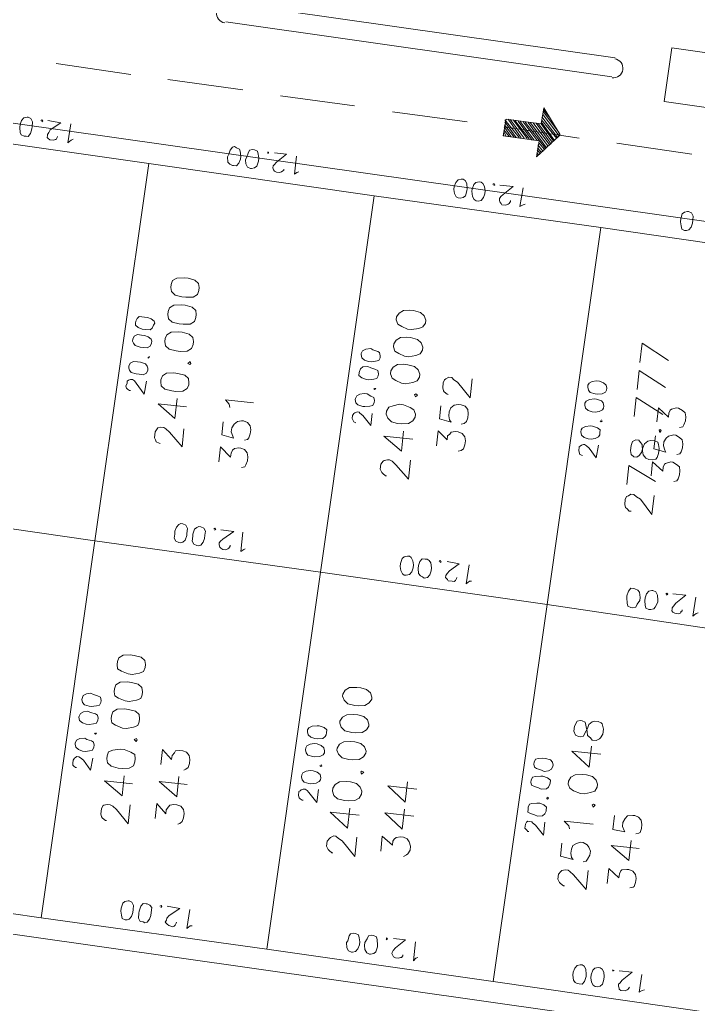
# Model space of a CAD drawing. Header units: metres. Extents: x -977055 to 805873, y -1033982 to 242021.
# Drawn here: x 2740.8 to 2776.6, y 879.1 to 931.1 of the extents above; entities that cross this region are included whole.
import ezdxf

# ---------------------------------------------------------------- set-up
doc = ezdxf.new("R2010")
doc.units = ezdxf.units.M
for name, color, linetype in [('PDF_acera', 7, 'Continuous'), ('PDF_areas por lote', 7, 'Continuous'), ('PDF_COTAS', 7, 'Continuous'), ('PDF_Garita', 7, 'Continuous'), ('PDF_linea de centro', 7, 'Continuous'), ('PDF_LOTES', 7, 'Continuous'), ('PDF_No. lotes', 7, 'Continuous'), ('PDF_VIAS', 7, 'Continuous')]:
    doc.layers.add(name, color=color, linetype=linetype)

# ---------------------------------------------------------------- blocks, each defined once
blk = doc.blocks.new('CALLE')
at = {"layer": 'PDF_acera', "lineweight": 9}
for points in [[(-111.724704, -292.584096), (-109.184544, -217.903392), (-107.787456, -216.633312), (-76.755168, -217.691712), (-75.442752, -219.046464), (-77.89824, -291.102336), (-78.787296, -291.06)], [(-71.632512, -267.648192), (-72.18288, -284.032224)], [(-70.828128, -267.648192), (-71.378496, -284.07456)]]:
    blk.add_lwpolyline(points, dxfattribs=at)
for centre, start, end in [((-71.272656, -267.627024), 358.0499567, 178.0499213), ((-71.823024, -284.053392), 178.0499567, 358.0499213)]:
    blk.add_arc(centre, 0.402192, start, end, dxfattribs=at)
at = {"layer": 'PDF_areas por lote', "lineweight": 9}
for points in [[(-105.543648, -266.251104), (-105.543648, -266.208768), (-105.458976, -266.08176), (-105.41664, -266.039424), (-105.289632, -265.997088), (-105.077952, -265.997088), (-104.950944, -266.039424), (-104.908608, -266.08176), (-104.866272, -266.208768), (-104.866272, -266.335776), (-104.908608, -266.462784), (-105.035616, -266.632128), (-105.585984, -267.182496), (-104.7816, -267.182496)], [(-103.892544, -267.182496), (-103.892544, -265.997088), (-104.442912, -266.801472), (-103.596192, -266.801472)], [(-89.54064, -266.801472), (-89.54064, -266.759136), (-89.498304, -266.632128), (-89.413632, -266.589792), (-89.32896, -266.547456), (-89.074944, -266.547456), (-88.990272, -266.589792), (-88.9056, -266.632128), (-88.863264, -266.759136), (-88.863264, -266.886144), (-88.9056, -266.970816), (-89.032608, -267.14016), (-89.582976, -267.732864), (-88.820928, -267.732864)], [(-87.889536, -267.732864), (-87.889536, -266.547456), (-88.439904, -267.309504), (-87.593184, -267.309504)], [(-105.882336, -275.861376), (-105.882336, -275.81904), (-105.797664, -275.692032), (-105.755328, -275.649696), (-105.62832, -275.565024), (-105.41664, -275.565024), (-105.289632, -275.649696), (-105.247296, -275.692032), (-105.162624, -275.81904), (-105.162624, -275.903712), (-105.247296, -276.03072), (-105.331968, -276.200064), (-105.924672, -276.792768), (-105.120288, -276.792768)], [(-104.188896, -276.792768), (-104.188896, -275.565024), (-104.7816, -276.369408), (-103.93488, -276.369408)], [(-89.879328, -276.411744), (-89.879328, -276.369408), (-89.794656, -276.2424), (-89.75232, -276.200064), (-89.625312, -276.115392), (-89.413632, -276.115392), (-89.286624, -276.200064), (-89.244288, -276.2424), (-89.201952, -276.369408), (-89.201952, -276.45408), (-89.244288, -276.581088), (-89.371296, -276.750432), (-89.921664, -277.343136), (-89.11728, -277.343136)], [(-88.228224, -277.343136), (-88.228224, -276.115392), (-88.778592, -276.919776), (-87.931872, -276.919776)], [(-106.221024, -285.683328), (-106.221024, -285.640992), (-106.136352, -285.513984), (-106.094016, -285.471648), (-105.967008, -285.386976), (-105.755328, -285.386976), (-105.62832, -285.471648), (-105.585984, -285.513984), (-105.543648, -285.640992), (-105.543648, -285.768), (-105.585984, -285.852672), (-105.712992, -286.022016), (-106.26336, -286.61472), (-105.458976, -286.61472)], [(-104.442912, -285.386976), (-104.99328, -285.386976), (-105.077952, -285.937344), (-104.99328, -285.852672), (-104.823936, -285.810336), (-104.654592, -285.810336), (-104.485248, -285.852672), (-104.400576, -285.97968), (-104.315904, -286.149024), (-104.315904, -286.276032), (-104.400576, -286.445376), (-104.485248, -286.530048), (-104.654592, -286.61472), (-104.823936, -286.61472), (-104.99328, -286.530048), (-105.077952, -286.487712), (-105.120288, -286.360704)], [(-103.807872, -285.640992), (-103.680864, -285.598656), (-103.51152, -285.386976), (-103.51152, -286.61472)], [(-100.548, -286.61472), (-100.548, -285.386976), (-101.140704, -286.19136), (-100.251648, -286.19136)], [(-90.260352, -286.784064), (-90.260352, -286.699392), (-90.17568, -286.61472), (-90.133344, -286.530048), (-90.006336, -286.487712), (-89.794656, -286.487712), (-89.667648, -286.530048), (-89.625312, -286.61472), (-89.54064, -286.699392), (-89.54064, -286.8264), (-89.625312, -286.953408), (-89.709984, -287.122752), (-90.302688, -287.67312), (-89.498304, -287.67312)], [(-88.9056, -287.67312), (-88.355232, -286.487712), (-89.159616, -286.487712)], [(-86.069088, -287.67312), (-85.476384, -286.487712), (-86.280768, -286.487712)], [(-84.926016, -287.67312), (-84.333312, -286.487712), (-85.137696, -286.487712)], [(-83.782944, -287.67312), (-83.19024, -286.487712), (-83.994624, -286.487712)]]:
    blk.add_lwpolyline(points, dxfattribs=at)
for points in [[(-102.961152, -265.997088), (-103.130496, -266.039424), (-103.257504, -266.208768), (-103.29984, -266.50512), (-103.29984, -266.674464), (-103.257504, -266.970816), (-103.130496, -267.14016), (-102.961152, -267.182496), (-102.834144, -267.182496), (-102.6648, -267.14016), (-102.580128, -266.970816), (-102.495456, -266.674464), (-102.495456, -266.50512), (-102.580128, -266.208768), (-102.6648, -266.039424), (-102.834144, -265.997088)], [(-101.267712, -265.997088), (-101.437056, -266.039424), (-101.521728, -266.208768), (-101.6064, -266.50512), (-101.6064, -266.674464), (-101.521728, -266.970816), (-101.437056, -267.14016), (-101.267712, -267.182496), (-101.140704, -267.182496), (-100.97136, -267.14016), (-100.844352, -266.970816), (-100.802016, -266.674464), (-100.802016, -266.50512), (-100.844352, -266.208768), (-100.97136, -266.039424), (-101.140704, -265.997088)], [(-100.12464, -265.997088), (-100.293984, -266.039424), (-100.378656, -266.208768), (-100.463328, -266.50512), (-100.463328, -266.674464), (-100.378656, -266.970816), (-100.293984, -267.14016), (-100.12464, -267.182496), (-99.997632, -267.182496), (-99.828288, -267.14016), (-99.70128, -266.970816), (-99.658944, -266.674464), (-99.658944, -266.50512), (-99.70128, -266.208768), (-99.828288, -266.039424), (-99.997632, -265.997088)], [(-98.981568, -265.997088), (-99.150912, -266.039424), (-99.235584, -266.208768), (-99.320256, -266.50512), (-99.320256, -266.674464), (-99.235584, -266.970816), (-99.150912, -267.14016), (-98.981568, -267.182496), (-98.85456, -267.182496), (-98.685216, -267.14016), (-98.558208, -266.970816), (-98.515872, -266.674464), (-98.515872, -266.50512), (-98.558208, -266.208768), (-98.685216, -266.039424), (-98.85456, -265.997088)], [(-86.958144, -266.547456), (-87.127488, -266.589792), (-87.254496, -266.759136), (-87.296832, -267.055488), (-87.296832, -267.224832), (-87.254496, -267.521184), (-87.127488, -267.690528), (-86.958144, -267.732864), (-86.873472, -267.732864), (-86.704128, -267.690528), (-86.57712, -267.521184), (-86.534784, -267.224832), (-86.534784, -267.055488), (-86.57712, -266.759136), (-86.704128, -266.589792), (-86.873472, -266.547456)], [(-85.264704, -266.547456), (-85.434048, -266.589792), (-85.561056, -266.759136), (-85.603392, -267.055488), (-85.603392, -267.224832), (-85.561056, -267.521184), (-85.434048, -267.690528), (-85.264704, -267.732864), (-85.137696, -267.732864), (-84.968352, -267.690528), (-84.841344, -267.521184), (-84.799008, -267.224832), (-84.799008, -267.055488), (-84.841344, -266.759136), (-84.968352, -266.589792), (-85.137696, -266.547456)], [(-84.121632, -266.547456), (-84.290976, -266.589792), (-84.417984, -266.759136), (-84.46032, -267.055488), (-84.46032, -267.224832), (-84.417984, -267.521184), (-84.290976, -267.690528), (-84.121632, -267.732864), (-83.994624, -267.732864), (-83.82528, -267.690528), (-83.698272, -267.521184), (-83.655936, -267.224832), (-83.655936, -267.055488), (-83.698272, -266.759136), (-83.82528, -266.589792), (-83.994624, -266.547456)], [(-82.97856, -266.547456), (-83.147904, -266.589792), (-83.274912, -266.759136), (-83.317248, -267.055488), (-83.317248, -267.224832), (-83.274912, -267.521184), (-83.147904, -267.690528), (-82.97856, -267.732864), (-82.851552, -267.732864), (-82.682208, -267.690528), (-82.5552, -267.521184), (-82.512864, -267.224832), (-82.512864, -267.055488), (-82.5552, -266.759136), (-82.682208, -266.589792), (-82.851552, -266.547456)], [(-102.02976, -267.055488), (-102.114432, -267.14016), (-102.02976, -267.182496), (-101.987424, -267.14016)], [(-86.069088, -267.605856), (-86.111424, -267.690528), (-86.069088, -267.732864), (-85.984416, -267.690528)], [(-103.29984, -275.565024), (-103.469184, -275.649696), (-103.596192, -275.81904), (-103.638528, -276.115392), (-103.638528, -276.284736), (-103.596192, -276.538752), (-103.469184, -276.708096), (-103.29984, -276.792768), (-103.172832, -276.792768), (-103.003488, -276.708096), (-102.87648, -276.538752), (-102.834144, -276.284736), (-102.834144, -276.115392), (-102.87648, -275.81904), (-103.003488, -275.649696), (-103.172832, -275.565024)], [(-101.564064, -275.565024), (-101.733408, -275.649696), (-101.860416, -275.81904), (-101.902752, -276.115392), (-101.902752, -276.284736), (-101.860416, -276.538752), (-101.733408, -276.708096), (-101.564064, -276.792768), (-101.479392, -276.792768), (-101.310048, -276.708096), (-101.18304, -276.538752), (-101.140704, -276.284736), (-101.140704, -276.115392), (-101.18304, -275.81904), (-101.310048, -275.649696), (-101.479392, -275.565024)], [(-100.420992, -275.565024), (-100.590336, -275.649696), (-100.717344, -275.81904), (-100.75968, -276.115392), (-100.75968, -276.284736), (-100.717344, -276.538752), (-100.590336, -276.708096), (-100.420992, -276.792768), (-100.33632, -276.792768), (-100.166976, -276.708096), (-100.039968, -276.538752), (-99.997632, -276.284736), (-99.997632, -276.115392), (-100.039968, -275.81904), (-100.166976, -275.649696), (-100.33632, -275.565024)], [(-99.27792, -275.565024), (-99.447264, -275.649696), (-99.574272, -275.81904), (-99.616608, -276.115392), (-99.616608, -276.284736), (-99.574272, -276.538752), (-99.447264, -276.708096), (-99.27792, -276.792768), (-99.193248, -276.792768), (-99.023904, -276.708096), (-98.896896, -276.538752), (-98.85456, -276.284736), (-98.85456, -276.115392), (-98.896896, -275.81904), (-99.023904, -275.649696), (-99.193248, -275.565024)], [(-87.296832, -276.115392), (-87.466176, -276.200064), (-87.593184, -276.369408), (-87.63552, -276.623424), (-87.63552, -276.792768), (-87.593184, -277.08912), (-87.466176, -277.258464), (-87.296832, -277.343136), (-87.169824, -277.343136), (-87.00048, -277.258464), (-86.915808, -277.08912), (-86.831136, -276.792768), (-86.831136, -276.623424), (-86.915808, -276.369408), (-87.00048, -276.200064), (-87.169824, -276.115392)], [(-85.603392, -276.115392), (-85.772736, -276.200064), (-85.857408, -276.369408), (-85.94208, -276.623424), (-85.94208, -276.792768), (-85.857408, -277.08912), (-85.772736, -277.258464), (-85.603392, -277.343136), (-85.476384, -277.343136), (-85.30704, -277.258464), (-85.180032, -277.08912), (-85.137696, -276.792768), (-85.137696, -276.623424), (-85.180032, -276.369408), (-85.30704, -276.200064), (-85.476384, -276.115392)], [(-84.46032, -276.115392), (-84.629664, -276.200064), (-84.714336, -276.369408), (-84.799008, -276.623424), (-84.799008, -276.792768), (-84.714336, -277.08912), (-84.629664, -277.258464), (-84.46032, -277.343136), (-84.333312, -277.343136), (-84.163968, -277.258464), (-84.03696, -277.08912), (-83.994624, -276.792768), (-83.994624, -276.623424), (-84.03696, -276.369408), (-84.163968, -276.200064), (-84.333312, -276.115392)], [(-83.317248, -276.115392), (-83.486592, -276.200064), (-83.571264, -276.369408), (-83.655936, -276.623424), (-83.655936, -276.792768), (-83.571264, -277.08912), (-83.486592, -277.258464), (-83.317248, -277.343136), (-83.19024, -277.343136), (-83.020896, -277.258464), (-82.893888, -277.08912), (-82.851552, -276.792768), (-82.851552, -276.623424), (-82.893888, -276.369408), (-83.020896, -276.200064), (-83.19024, -276.115392)], [(-102.368448, -276.66576), (-102.45312, -276.708096), (-102.368448, -276.792768), (-102.326112, -276.708096)], [(-86.36544, -277.216128), (-86.450112, -277.258464), (-86.36544, -277.343136), (-86.323104, -277.258464)], [(-101.945088, -285.386976), (-102.114432, -285.471648), (-102.199104, -285.640992), (-102.283776, -285.937344), (-102.283776, -286.106688), (-102.199104, -286.360704), (-102.114432, -286.530048), (-101.945088, -286.61472), (-101.81808, -286.61472), (-101.648736, -286.530048), (-101.521728, -286.360704), (-101.479392, -286.106688), (-101.479392, -285.937344), (-101.521728, -285.640992), (-101.648736, -285.471648), (-101.81808, -285.386976)], [(-99.70128, -285.386976), (-99.870624, -285.471648), (-99.91296, -285.598656), (-99.91296, -285.683328), (-99.870624, -285.810336), (-99.743616, -285.852672), (-99.531936, -285.937344), (-99.362592, -285.97968), (-99.235584, -286.106688), (-99.193248, -286.19136), (-99.193248, -286.360704), (-99.235584, -286.487712), (-99.27792, -286.530048), (-99.4896, -286.61472), (-99.70128, -286.61472), (-99.870624, -286.530048), (-99.91296, -286.487712), (-99.997632, -286.360704), (-99.997632, -286.19136), (-99.91296, -286.106688), (-99.828288, -285.97968), (-99.658944, -285.937344), (-99.404928, -285.852672), (-99.27792, -285.810336), (-99.235584, -285.683328), (-99.235584, -285.598656), (-99.27792, -285.471648), (-99.4896, -285.386976)], [(-102.707136, -286.487712), (-102.791808, -286.530048), (-102.707136, -286.61472), (-102.6648, -286.530048)], [(-87.720192, -286.487712), (-87.889536, -286.530048), (-87.974208, -286.657056), (-87.974208, -286.784064), (-87.889536, -286.868736), (-87.762528, -286.953408), (-87.550848, -286.995744), (-87.381504, -287.03808), (-87.254496, -287.165088), (-87.21216, -287.292096), (-87.21216, -287.46144), (-87.254496, -287.588448), (-87.339168, -287.630784), (-87.508512, -287.67312), (-87.720192, -287.67312), (-87.889536, -287.630784), (-87.974208, -287.588448), (-88.016544, -287.46144), (-88.016544, -287.292096), (-87.974208, -287.165088), (-87.8472, -287.03808), (-87.677856, -286.995744), (-87.42384, -286.953408), (-87.339168, -286.868736), (-87.254496, -286.784064), (-87.254496, -286.657056), (-87.339168, -286.530048), (-87.508512, -286.487712)], [(-86.746464, -287.588448), (-86.831136, -287.630784), (-86.746464, -287.67312), (-86.704128, -287.630784)]]:
    blk.add_lwpolyline(points, close=True, dxfattribs=at)
at = {"layer": 'PDF_COTAS', "lineweight": 9}
for points in [[(-77.305536, -259.816032), (-77.305536, -259.900704), (-77.178528, -259.985376), (-76.966848, -260.027712), (-76.882176, -260.027712), (-76.670496, -260.027712), (-76.543488, -259.94304), (-76.501152, -259.816032), (-76.501152, -259.773696), (-76.543488, -259.646688), (-76.670496, -259.562016), (-76.83984, -259.51968), (-76.966848, -259.51968), (-77.178528, -259.562016), (-77.2632, -259.604352), (-77.305536, -259.73136)], [(-103.003488, -265.404384), (-103.51152, -265.362048), (-103.130496, -265.02336), (-103.045824, -264.896352), (-103.003488, -264.81168), (-103.003488, -264.727008), (-103.045824, -264.684672), (-103.08816, -264.642336), (-103.172832, -264.6), (-103.29984, -264.6), (-103.384512, -264.6), (-103.426848, -264.642336), (-103.469184, -264.727008), (-103.469184, -264.769344), (-103.469184, -264.727008), (-103.426848, -264.642336), (-103.384512, -264.6), (-103.29984, -264.6), (-103.172832, -264.6), (-103.08816, -264.642336), (-103.045824, -264.684672), (-103.003488, -264.727008), (-103.003488, -264.81168), (-103.045824, -264.896352), (-103.130496, -265.02336), (-103.51152, -265.362048)], [(-102.495456, -264.6), (-102.622464, -264.642336), (-102.707136, -264.769344), (-102.749472, -264.938688), (-102.749472, -265.065696), (-102.707136, -265.23504), (-102.6648, -265.362048), (-102.537792, -265.404384), (-102.45312, -265.404384), (-102.326112, -265.362048), (-102.283776, -265.277376), (-102.24144, -265.065696), (-102.199104, -264.981024), (-102.24144, -264.769344), (-102.326112, -264.642336), (-102.45312, -264.6)], [(-102.495456, -264.6), (-102.622464, -264.642336), (-102.707136, -264.769344), (-102.749472, -264.938688), (-102.749472, -265.065696), (-102.707136, -265.23504), (-102.6648, -265.362048), (-102.537792, -265.404384), (-102.45312, -265.404384), (-102.326112, -265.362048), (-102.283776, -265.277376), (-102.24144, -265.065696), (-102.199104, -264.981024), (-102.24144, -264.769344), (-102.326112, -264.642336), (-102.45312, -264.6)], [(-101.352384, -264.642336), (-101.479392, -264.684672), (-101.564064, -264.81168), (-101.6064, -264.981024), (-101.6064, -265.108032), (-101.564064, -265.277376), (-101.521728, -265.404384), (-101.39472, -265.44672), (-101.310048, -265.44672), (-101.18304, -265.404384), (-101.140704, -265.319712), (-101.098368, -265.108032), (-101.056032, -264.981024), (-101.098368, -264.81168), (-101.18304, -264.684672), (-101.310048, -264.642336)], [(-101.352384, -264.642336), (-101.479392, -264.684672), (-101.564064, -264.81168), (-101.6064, -264.981024), (-101.6064, -265.108032), (-101.564064, -265.277376), (-101.521728, -265.404384), (-101.39472, -265.44672), (-101.310048, -265.44672), (-101.18304, -265.404384), (-101.140704, -265.319712), (-101.098368, -265.108032), (-101.056032, -264.981024), (-101.098368, -264.81168), (-101.18304, -264.684672), (-101.310048, -264.642336)], [(-100.590336, -264.684672), (-100.717344, -264.727008), (-100.802016, -264.81168), (-100.844352, -265.02336), (-100.844352, -265.108032), (-100.802016, -265.319712), (-100.75968, -265.44672), (-100.632672, -265.489056), (-100.548, -265.489056), (-100.420992, -265.44672), (-100.378656, -265.319712), (-100.33632, -265.150368), (-100.293984, -265.02336), (-100.33632, -264.854016), (-100.420992, -264.727008), (-100.548, -264.684672)], [(-100.590336, -264.684672), (-100.717344, -264.727008), (-100.802016, -264.81168), (-100.844352, -265.02336), (-100.844352, -265.108032), (-100.802016, -265.319712), (-100.75968, -265.44672), (-100.632672, -265.489056), (-100.548, -265.489056), (-100.420992, -265.44672), (-100.378656, -265.319712), (-100.33632, -265.150368), (-100.293984, -265.02336), (-100.33632, -264.854016), (-100.420992, -264.727008), (-100.548, -264.684672)], [(-87.00048, -265.954752), (-87.550848, -265.912416), (-87.127488, -265.531392), (-87.042816, -265.44672), (-87.00048, -265.362048), (-87.00048, -265.277376), (-87.042816, -265.192704), (-87.085152, -265.150368), (-87.169824, -265.150368), (-87.296832, -265.108032), (-87.381504, -265.150368), (-87.42384, -265.192704), (-87.466176, -265.277376), (-87.466176, -265.319712), (-87.466176, -265.277376), (-87.42384, -265.192704), (-87.381504, -265.150368), (-87.296832, -265.108032), (-87.169824, -265.150368), (-87.085152, -265.150368), (-87.042816, -265.192704), (-87.00048, -265.277376), (-87.00048, -265.362048), (-87.042816, -265.44672), (-87.127488, -265.531392), (-87.550848, -265.912416)], [(-86.534784, -265.150368), (-86.619456, -265.192704), (-86.704128, -265.277376), (-86.746464, -265.489056), (-86.746464, -265.616064), (-86.746464, -265.785408), (-86.661792, -265.912416), (-86.534784, -265.954752), (-86.450112, -265.954752), (-86.36544, -265.912416), (-86.280768, -265.827744), (-86.238432, -265.616064), (-86.238432, -265.489056), (-86.238432, -265.319712), (-86.323104, -265.192704), (-86.450112, -265.150368)], [(-86.534784, -265.150368), (-86.619456, -265.192704), (-86.704128, -265.277376), (-86.746464, -265.489056), (-86.746464, -265.616064), (-86.746464, -265.785408), (-86.661792, -265.912416), (-86.534784, -265.954752), (-86.450112, -265.954752), (-86.36544, -265.912416), (-86.280768, -265.827744), (-86.238432, -265.616064), (-86.238432, -265.489056), (-86.238432, -265.319712), (-86.323104, -265.192704), (-86.450112, -265.150368)], [(-85.391712, -265.192704), (-85.476384, -265.23504), (-85.561056, -265.319712), (-85.603392, -265.531392), (-85.603392, -265.6584), (-85.603392, -265.827744), (-85.51872, -265.954752), (-85.391712, -265.997088), (-85.30704, -265.997088), (-85.222368, -265.954752), (-85.137696, -265.827744), (-85.09536, -265.6584), (-85.09536, -265.531392), (-85.09536, -265.362048), (-85.180032, -265.23504), (-85.30704, -265.192704)], [(-85.391712, -265.192704), (-85.476384, -265.23504), (-85.561056, -265.319712), (-85.603392, -265.531392), (-85.603392, -265.6584), (-85.603392, -265.827744), (-85.51872, -265.954752), (-85.391712, -265.997088), (-85.30704, -265.997088), (-85.222368, -265.954752), (-85.137696, -265.827744), (-85.09536, -265.6584), (-85.09536, -265.531392), (-85.09536, -265.362048), (-85.180032, -265.23504), (-85.30704, -265.192704)], [(-84.629664, -265.23504), (-84.714336, -265.23504), (-84.799008, -265.362048), (-84.841344, -265.531392), (-84.841344, -265.6584), (-84.841344, -265.87008), (-84.756672, -265.954752), (-84.629664, -265.997088), (-84.544992, -266.039424), (-84.46032, -265.997088), (-84.375648, -265.87008), (-84.333312, -265.700736), (-84.333312, -265.573728), (-84.333312, -265.362048), (-84.417984, -265.277376), (-84.544992, -265.23504)], [(-84.629664, -265.23504), (-84.714336, -265.23504), (-84.799008, -265.362048), (-84.841344, -265.531392), (-84.841344, -265.6584), (-84.841344, -265.87008), (-84.756672, -265.954752), (-84.629664, -265.997088), (-84.544992, -266.039424), (-84.46032, -265.997088), (-84.375648, -265.87008), (-84.333312, -265.700736), (-84.333312, -265.573728), (-84.333312, -265.362048), (-84.417984, -265.277376), (-84.544992, -265.23504)], [(-101.945088, -265.404384), (-101.945088, -265.44672), (-101.987424, -265.404384), (-101.945088, -265.362048), (-101.987424, -265.404384), (-101.945088, -265.44672)], [(-85.94208, -265.954752), (-85.984416, -265.954752), (-86.026752, -265.912416), (-85.984416, -265.912416), (-86.026752, -265.912416), (-85.984416, -265.954752)], [(-109.607904, -267.56352), (-109.565568, -267.648192), (-109.43856, -267.732864), (-109.269216, -267.7752), (-109.142208, -267.7752), (-108.972864, -267.7752), (-108.845856, -267.690528), (-108.80352, -267.56352), (-108.80352, -267.521184), (-108.845856, -267.394176), (-108.930528, -267.309504), (-109.142208, -267.267168), (-109.269216, -267.267168), (-109.43856, -267.309504), (-109.565568, -267.35184), (-109.607904, -267.478848)], [(-109.65024, -268.325568), (-109.607904, -268.41024), (-109.480896, -268.494912), (-109.311552, -268.537248), (-109.184544, -268.537248), (-108.972864, -268.537248), (-108.888192, -268.452576), (-108.845856, -268.325568), (-108.845856, -268.283232), (-108.845856, -268.156224), (-108.972864, -268.071552), (-109.184544, -268.029216), (-109.269216, -268.029216), (-109.480896, -268.029216), (-109.607904, -268.113888), (-109.607904, -268.240896)], [(-93.604896, -268.113888), (-93.56256, -268.19856), (-93.477888, -268.283232), (-93.266208, -268.325568), (-93.181536, -268.325568), (-92.969856, -268.325568), (-92.842848, -268.240896), (-92.800512, -268.113888), (-92.800512, -268.029216), (-92.842848, -267.944544), (-92.969856, -267.859872), (-93.1392, -267.817536), (-93.266208, -267.817536), (-93.435552, -267.817536), (-93.56256, -267.902208), (-93.604896, -268.029216)], [(-93.604896, -268.113888), (-93.56256, -268.19856), (-93.477888, -268.283232), (-93.266208, -268.325568), (-93.181536, -268.325568), (-92.969856, -268.325568), (-92.842848, -268.240896), (-92.800512, -268.113888), (-92.800512, -268.029216), (-92.842848, -267.944544), (-92.969856, -267.859872), (-93.1392, -267.817536), (-93.266208, -267.817536), (-93.435552, -267.817536), (-93.56256, -267.902208), (-93.604896, -268.029216)], [(-93.647232, -268.875936), (-93.604896, -268.960608), (-93.477888, -269.04528), (-93.308544, -269.087616), (-93.181536, -269.087616), (-93.012192, -269.087616), (-92.885184, -269.002944), (-92.842848, -268.875936), (-92.842848, -268.791264), (-92.885184, -268.706592), (-92.969856, -268.62192), (-93.181536, -268.579584), (-93.266208, -268.579584), (-93.477888, -268.579584), (-93.604896, -268.664256), (-93.647232, -268.791264)], [(-93.647232, -268.875936), (-93.604896, -268.960608), (-93.477888, -269.04528), (-93.308544, -269.087616), (-93.181536, -269.087616), (-93.012192, -269.087616), (-92.885184, -269.002944), (-92.842848, -268.875936), (-92.842848, -268.791264), (-92.885184, -268.706592), (-92.969856, -268.62192), (-93.181536, -268.579584), (-93.266208, -268.579584), (-93.477888, -268.579584), (-93.604896, -268.664256), (-93.647232, -268.791264)], [(-77.601888, -268.62192), (-77.601888, -268.748928), (-77.47488, -268.8336), (-77.305536, -268.875936), (-77.178528, -268.875936), (-76.966848, -268.8336), (-76.882176, -268.791264), (-76.83984, -268.664256), (-76.797504, -268.579584), (-76.83984, -268.494912), (-76.966848, -268.41024), (-77.136192, -268.367904), (-77.2632, -268.325568), (-77.47488, -268.367904), (-77.559552, -268.452576), (-77.601888, -268.579584)], [(-92.885184, -269.426304), (-92.842848, -269.46864), (-92.885184, -269.510976), (-92.92752, -269.46864), (-92.885184, -269.510976), (-92.842848, -269.46864)], [(-77.644224, -269.383968), (-77.601888, -269.510976), (-77.517216, -269.595648), (-77.305536, -269.637984), (-77.178528, -269.637984), (-77.009184, -269.595648), (-76.882176, -269.553312), (-76.83984, -269.426304), (-76.83984, -269.341632), (-76.882176, -269.214624), (-77.009184, -269.172288), (-77.178528, -269.129952), (-77.305536, -269.087616), (-77.47488, -269.129952), (-77.601888, -269.214624), (-77.644224, -269.341632)], [(-92.885184, -269.722656), (-92.885184, -270.273024), (-93.266208, -269.849664), (-93.35088, -269.764992), (-93.435552, -269.722656), (-93.520224, -269.722656), (-93.604896, -269.764992), (-93.647232, -269.807328), (-93.689568, -269.892), (-93.689568, -270.019008), (-93.647232, -270.10368), (-93.604896, -270.146016), (-93.520224, -270.188352), (-93.477888, -270.188352), (-93.520224, -270.188352), (-93.604896, -270.146016), (-93.647232, -270.10368), (-93.689568, -270.019008), (-93.689568, -269.892), (-93.647232, -269.807328), (-93.604896, -269.764992), (-93.520224, -269.722656), (-93.435552, -269.722656), (-93.35088, -269.764992), (-93.266208, -269.849664), (-92.885184, -270.273024)], [(-92.885184, -270.654048), (-93.689568, -270.654048), (-93.604896, -270.781056), (-93.56256, -270.823392), (-93.604896, -270.781056), (-93.689568, -270.654048)], [(-103.29984, -274.97232), (-103.850208, -274.97232), (-103.469184, -274.591296), (-103.384512, -274.506624), (-103.342176, -274.421952), (-103.342176, -274.33728), (-103.384512, -274.252608), (-103.426848, -274.210272), (-103.469184, -274.167936), (-103.638528, -274.167936), (-103.7232, -274.210272), (-103.765536, -274.252608), (-103.807872, -274.33728), (-103.807872, -274.379616), (-103.807872, -274.33728), (-103.765536, -274.252608), (-103.7232, -274.210272), (-103.638528, -274.167936), (-103.469184, -274.167936), (-103.426848, -274.210272), (-103.384512, -274.252608), (-103.342176, -274.33728), (-103.342176, -274.421952), (-103.384512, -274.506624), (-103.469184, -274.591296), (-103.850208, -274.97232)], [(-102.834144, -274.210272), (-102.961152, -274.252608), (-103.045824, -274.33728), (-103.08816, -274.54896), (-103.08816, -274.633632), (-103.045824, -274.845312), (-102.961152, -274.97232), (-102.87648, -275.014656), (-102.791808, -275.014656), (-102.6648, -274.97232), (-102.580128, -274.845312), (-102.537792, -274.675968), (-102.537792, -274.54896), (-102.580128, -274.379616), (-102.6648, -274.252608), (-102.749472, -274.210272)], [(-102.834144, -274.210272), (-102.961152, -274.252608), (-103.045824, -274.33728), (-103.08816, -274.54896), (-103.08816, -274.633632), (-103.045824, -274.845312), (-102.961152, -274.97232), (-102.87648, -275.014656), (-102.791808, -275.014656), (-102.6648, -274.97232), (-102.580128, -274.845312), (-102.537792, -274.675968), (-102.537792, -274.54896), (-102.580128, -274.379616), (-102.6648, -274.252608), (-102.749472, -274.210272)], [(-101.691072, -274.252608), (-101.81808, -274.294944), (-101.902752, -274.379616), (-101.945088, -274.591296), (-101.945088, -274.675968), (-101.902752, -274.887648), (-101.81808, -275.014656), (-101.733408, -275.056992), (-101.648736, -275.056992), (-101.521728, -275.014656), (-101.437056, -274.887648), (-101.39472, -274.718304), (-101.39472, -274.591296), (-101.437056, -274.421952), (-101.521728, -274.294944), (-101.6064, -274.252608)], [(-101.691072, -274.252608), (-101.81808, -274.294944), (-101.902752, -274.379616), (-101.945088, -274.591296), (-101.945088, -274.675968), (-101.902752, -274.887648), (-101.81808, -275.014656), (-101.733408, -275.056992), (-101.648736, -275.056992), (-101.521728, -275.014656), (-101.437056, -274.887648), (-101.39472, -274.718304), (-101.39472, -274.591296), (-101.437056, -274.421952), (-101.521728, -274.294944), (-101.6064, -274.252608)], [(-100.929024, -274.252608), (-101.056032, -274.294944), (-101.140704, -274.421952), (-101.18304, -274.591296), (-101.18304, -274.718304), (-101.140704, -274.929984), (-101.056032, -275.014656), (-100.97136, -275.056992), (-100.886688, -275.056992), (-100.75968, -275.056992), (-100.675008, -274.929984), (-100.632672, -274.718304), (-100.632672, -274.633632), (-100.675008, -274.421952), (-100.75968, -274.294944), (-100.844352, -274.252608)], [(-100.929024, -274.252608), (-101.056032, -274.294944), (-101.140704, -274.421952), (-101.18304, -274.591296), (-101.18304, -274.718304), (-101.140704, -274.929984), (-101.056032, -275.014656), (-100.97136, -275.056992), (-100.886688, -275.056992), (-100.75968, -275.056992), (-100.675008, -274.929984), (-100.632672, -274.718304), (-100.632672, -274.633632), (-100.675008, -274.421952), (-100.75968, -274.294944), (-100.844352, -274.252608)], [(-87.339168, -275.522688), (-87.8472, -275.522688), (-87.466176, -275.141664), (-87.381504, -275.014656), (-87.339168, -274.97232), (-87.339168, -274.887648), (-87.381504, -274.802976), (-87.42384, -274.76064), (-87.508512, -274.718304), (-87.63552, -274.718304), (-87.720192, -274.76064), (-87.762528, -274.802976), (-87.804864, -274.887648), (-87.762528, -274.802976), (-87.720192, -274.76064), (-87.63552, -274.718304), (-87.508512, -274.718304), (-87.42384, -274.76064), (-87.381504, -274.802976), (-87.339168, -274.887648), (-87.339168, -274.97232), (-87.381504, -275.014656), (-87.466176, -275.141664), (-87.8472, -275.522688)], [(-86.831136, -274.76064), (-86.958144, -274.802976), (-87.042816, -274.887648), (-87.085152, -275.099328), (-87.085152, -275.184), (-87.042816, -275.39568), (-87.00048, -275.522688), (-86.873472, -275.565024), (-86.7888, -275.565024), (-86.661792, -275.522688), (-86.619456, -275.39568), (-86.534784, -275.226336), (-86.534784, -275.099328), (-86.57712, -274.929984), (-86.661792, -274.802976), (-86.7888, -274.76064)], [(-86.831136, -274.76064), (-86.958144, -274.802976), (-87.042816, -274.887648), (-87.085152, -275.099328), (-87.085152, -275.184), (-87.042816, -275.39568), (-87.00048, -275.522688), (-86.873472, -275.565024), (-86.7888, -275.565024), (-86.661792, -275.522688), (-86.619456, -275.39568), (-86.534784, -275.226336), (-86.534784, -275.099328), (-86.57712, -274.929984), (-86.661792, -274.802976), (-86.7888, -274.76064)], [(-85.688064, -274.802976), (-85.815072, -274.802976), (-85.899744, -274.929984), (-85.94208, -275.141664), (-85.94208, -275.226336), (-85.899744, -275.438016), (-85.857408, -275.565024), (-85.7304, -275.60736), (-85.645728, -275.60736), (-85.51872, -275.565024), (-85.476384, -275.438016), (-85.434048, -275.268672), (-85.391712, -275.141664), (-85.434048, -274.929984), (-85.51872, -274.845312), (-85.645728, -274.802976)], [(-85.688064, -274.802976), (-85.815072, -274.802976), (-85.899744, -274.929984), (-85.94208, -275.141664), (-85.94208, -275.226336), (-85.899744, -275.438016), (-85.857408, -275.565024), (-85.7304, -275.60736), (-85.645728, -275.60736), (-85.51872, -275.565024), (-85.476384, -275.438016), (-85.434048, -275.268672), (-85.391712, -275.141664), (-85.434048, -274.929984), (-85.51872, -274.845312), (-85.645728, -274.802976)], [(-84.926016, -274.802976), (-85.053024, -274.845312), (-85.137696, -274.97232), (-85.180032, -275.141664), (-85.180032, -275.268672), (-85.137696, -275.438016), (-85.09536, -275.565024), (-84.968352, -275.60736), (-84.88368, -275.60736), (-84.756672, -275.565024), (-84.714336, -275.480352), (-84.672, -275.268672), (-84.629664, -275.184), (-84.672, -274.97232), (-84.756672, -274.845312), (-84.88368, -274.802976)], [(-84.926016, -274.802976), (-85.053024, -274.845312), (-85.137696, -274.97232), (-85.180032, -275.141664), (-85.180032, -275.268672), (-85.137696, -275.438016), (-85.09536, -275.565024), (-84.968352, -275.60736), (-84.88368, -275.60736), (-84.756672, -275.565024), (-84.714336, -275.480352), (-84.672, -275.268672), (-84.629664, -275.184), (-84.672, -274.97232), (-84.756672, -274.845312), (-84.88368, -274.802976)], [(-102.24144, -274.97232), (-102.283776, -275.014656), (-102.326112, -274.97232), (-102.283776, -274.929984), (-102.326112, -274.97232), (-102.283776, -275.014656)], [(-86.280768, -275.522688), (-86.280768, -275.565024), (-86.323104, -275.522688), (-86.280768, -275.480352), (-86.323104, -275.522688), (-86.280768, -275.565024)], [(-109.946592, -277.131456), (-109.904256, -277.258464), (-109.777248, -277.343136), (-109.607904, -277.385472), (-109.480896, -277.385472), (-109.311552, -277.343136), (-109.184544, -277.3008), (-109.142208, -277.173792), (-109.142208, -277.08912), (-109.184544, -276.962112), (-109.269216, -276.919776), (-109.480896, -276.87744), (-109.565568, -276.835104), (-109.777248, -276.87744), (-109.904256, -276.962112), (-109.946592, -277.08912)], [(-109.946592, -277.893504), (-109.904256, -278.020512), (-109.819584, -278.105184), (-109.607904, -278.14752), (-109.523232, -278.14752), (-109.311552, -278.105184), (-109.184544, -278.062848), (-109.142208, -277.93584), (-109.142208, -277.851168), (-109.184544, -277.72416), (-109.311552, -277.681824), (-109.480896, -277.597152), (-109.607904, -277.597152), (-109.777248, -277.639488), (-109.904256, -277.72416), (-109.946592, -277.851168)], [(-93.943584, -277.681824), (-93.901248, -277.808832), (-93.77424, -277.893504), (-93.604896, -277.93584), (-93.477888, -277.93584), (-93.308544, -277.893504), (-93.181536, -277.808832), (-93.1392, -277.72416), (-93.1392, -277.639488), (-93.181536, -277.51248), (-93.266208, -277.427808), (-93.477888, -277.385472), (-93.604896, -277.385472), (-93.77424, -277.427808), (-93.901248, -277.51248), (-93.943584, -277.597152)], [(-93.943584, -277.681824), (-93.901248, -277.808832), (-93.77424, -277.893504), (-93.604896, -277.93584), (-93.477888, -277.93584), (-93.308544, -277.893504), (-93.181536, -277.808832), (-93.1392, -277.72416), (-93.1392, -277.639488), (-93.181536, -277.51248), (-93.266208, -277.427808), (-93.477888, -277.385472), (-93.604896, -277.385472), (-93.77424, -277.427808), (-93.901248, -277.51248), (-93.943584, -277.597152)], [(-77.940576, -278.232192), (-77.89824, -278.3592), (-77.813568, -278.443872), (-77.601888, -278.486208), (-77.517216, -278.486208), (-77.305536, -278.443872), (-77.178528, -278.3592), (-77.136192, -278.274528), (-77.136192, -278.189856), (-77.178528, -278.062848), (-77.305536, -277.978176), (-77.47488, -277.93584), (-77.601888, -277.93584), (-77.771232, -277.978176), (-77.89824, -278.062848), (-77.940576, -278.14752)], [(-93.98592, -278.443872), (-93.943584, -278.57088), (-93.816576, -278.655552), (-93.647232, -278.697888), (-93.520224, -278.697888), (-93.308544, -278.655552), (-93.223872, -278.57088), (-93.181536, -278.486208), (-93.181536, -278.401536), (-93.181536, -278.274528), (-93.308544, -278.189856), (-93.477888, -278.14752), (-93.604896, -278.14752), (-93.816576, -278.189856), (-93.901248, -278.274528), (-93.943584, -278.3592)], [(-93.98592, -278.443872), (-93.943584, -278.57088), (-93.816576, -278.655552), (-93.647232, -278.697888), (-93.520224, -278.697888), (-93.308544, -278.655552), (-93.223872, -278.57088), (-93.181536, -278.486208), (-93.181536, -278.401536), (-93.181536, -278.274528), (-93.308544, -278.189856), (-93.477888, -278.14752), (-93.604896, -278.14752), (-93.816576, -278.189856), (-93.901248, -278.274528), (-93.943584, -278.3592)], [(-77.982912, -278.99424), (-77.940576, -279.121248), (-77.813568, -279.20592), (-77.644224, -279.248256), (-77.517216, -279.248256), (-77.347872, -279.20592), (-77.220864, -279.121248), (-77.178528, -279.036576), (-77.178528, -278.951904), (-77.220864, -278.824896), (-77.305536, -278.740224), (-77.517216, -278.697888), (-77.601888, -278.697888), (-77.813568, -278.740224), (-77.940576, -278.824896), (-77.982912, -278.909568)], [(-93.181536, -279.332928), (-93.223872, -279.84096), (-93.56256, -279.459936), (-93.689568, -279.375264), (-93.77424, -279.332928), (-93.858912, -279.332928), (-93.901248, -279.375264), (-93.943584, -279.4176), (-93.98592, -279.459936), (-93.98592, -279.62928), (-93.98592, -279.713952), (-93.943584, -279.756288), (-93.858912, -279.798624), (-93.816576, -279.798624), (-93.858912, -279.798624), (-93.943584, -279.756288), (-93.98592, -279.713952), (-93.98592, -279.62928), (-93.98592, -279.459936), (-93.943584, -279.4176), (-93.901248, -279.375264), (-93.858912, -279.332928), (-93.77424, -279.332928), (-93.689568, -279.375264), (-93.56256, -279.459936), (-93.223872, -279.84096)], [(-93.223872, -278.99424), (-93.181536, -279.036576), (-93.223872, -279.078912), (-93.266208, -279.036576), (-93.223872, -279.078912), (-93.181536, -279.036576)], [(-93.223872, -280.26432), (-94.028256, -280.221984), (-93.901248, -280.348992), (-93.901248, -280.433664), (-93.901248, -280.348992), (-94.028256, -280.221984)], [(-103.638528, -284.582592), (-104.188896, -284.582592), (-103.807872, -284.201568), (-103.7232, -284.07456), (-103.680864, -284.032224), (-103.680864, -283.947552), (-103.680864, -283.86288), (-103.7232, -283.820544), (-103.807872, -283.778208), (-103.977216, -283.778208), (-104.019552, -283.820544), (-104.061888, -283.86288), (-104.104224, -283.905216), (-104.104224, -283.947552), (-104.104224, -283.905216), (-104.061888, -283.86288), (-104.019552, -283.820544), (-103.977216, -283.778208), (-103.807872, -283.778208), (-103.7232, -283.820544), (-103.680864, -283.86288), (-103.680864, -283.947552), (-103.680864, -284.032224), (-103.7232, -284.07456), (-103.807872, -284.201568), (-104.188896, -284.582592)], [(-103.172832, -283.820544), (-103.29984, -283.820544), (-103.342176, -283.947552), (-103.384512, -284.116896), (-103.426848, -284.243904), (-103.384512, -284.455584), (-103.29984, -284.540256), (-103.172832, -284.582592), (-103.130496, -284.582592), (-103.003488, -284.582592), (-102.918816, -284.455584), (-102.87648, -284.28624), (-102.87648, -284.159232), (-102.918816, -283.947552), (-102.961152, -283.86288), (-103.08816, -283.820544)], [(-103.172832, -283.820544), (-103.29984, -283.820544), (-103.342176, -283.947552), (-103.384512, -284.116896), (-103.426848, -284.243904), (-103.384512, -284.455584), (-103.29984, -284.540256), (-103.172832, -284.582592), (-103.130496, -284.582592), (-103.003488, -284.582592), (-102.918816, -284.455584), (-102.87648, -284.28624), (-102.87648, -284.159232), (-102.918816, -283.947552), (-102.961152, -283.86288), (-103.08816, -283.820544)], [(-102.02976, -283.820544), (-102.156768, -283.86288), (-102.199104, -283.989888), (-102.24144, -284.159232), (-102.283776, -284.28624), (-102.24144, -284.49792), (-102.156768, -284.582592), (-102.02976, -284.624928), (-101.987424, -284.624928), (-101.860416, -284.624928), (-101.775744, -284.49792), (-101.733408, -284.28624), (-101.733408, -284.201568), (-101.775744, -283.989888), (-101.81808, -283.86288), (-101.945088, -283.820544)], [(-102.02976, -283.820544), (-102.156768, -283.86288), (-102.199104, -283.989888), (-102.24144, -284.159232), (-102.283776, -284.28624), (-102.24144, -284.49792), (-102.156768, -284.582592), (-102.02976, -284.624928), (-101.987424, -284.624928), (-101.860416, -284.624928), (-101.775744, -284.49792), (-101.733408, -284.28624), (-101.733408, -284.201568), (-101.775744, -283.989888), (-101.81808, -283.86288), (-101.945088, -283.820544)], [(-101.267712, -283.86288), (-101.39472, -283.905216), (-101.437056, -283.989888), (-101.479392, -284.201568), (-101.521728, -284.328576), (-101.479392, -284.49792), (-101.39472, -284.624928), (-101.267712, -284.667264), (-101.225376, -284.667264), (-101.098368, -284.624928), (-101.013696, -284.540256), (-100.97136, -284.328576), (-100.97136, -284.201568), (-101.013696, -284.032224), (-101.056032, -283.905216), (-101.18304, -283.86288)], [(-101.267712, -283.86288), (-101.39472, -283.905216), (-101.437056, -283.989888), (-101.479392, -284.201568), (-101.521728, -284.328576), (-101.479392, -284.49792), (-101.39472, -284.624928), (-101.267712, -284.667264), (-101.225376, -284.667264), (-101.098368, -284.624928), (-101.013696, -284.540256), (-100.97136, -284.328576), (-100.97136, -284.201568), (-101.013696, -284.032224), (-101.056032, -283.905216), (-101.18304, -283.86288)], [(-87.63552, -285.13296), (-88.185888, -285.090624), (-87.804864, -284.751936), (-87.720192, -284.624928), (-87.677856, -284.540256), (-87.677856, -284.49792), (-87.720192, -284.413248), (-87.762528, -284.370912), (-87.804864, -284.328576), (-87.974208, -284.328576), (-88.05888, -284.370912), (-88.101216, -284.370912), (-88.143552, -284.455584), (-88.143552, -284.49792), (-88.143552, -284.455584), (-88.101216, -284.370912), (-88.05888, -284.370912), (-87.974208, -284.328576), (-87.804864, -284.328576), (-87.762528, -284.370912), (-87.720192, -284.413248), (-87.677856, -284.49792), (-87.677856, -284.540256), (-87.720192, -284.624928), (-87.804864, -284.751936), (-88.185888, -285.090624)], [(-87.169824, -284.328576), (-87.296832, -284.370912), (-87.381504, -284.49792), (-87.42384, -284.667264), (-87.42384, -284.794272), (-87.381504, -284.963616), (-87.296832, -285.090624), (-87.21216, -285.13296), (-87.127488, -285.13296), (-87.00048, -285.13296), (-86.915808, -285.005952), (-86.873472, -284.794272), (-86.873472, -284.7096), (-86.915808, -284.49792), (-87.00048, -284.370912), (-87.085152, -284.328576)], [(-87.169824, -284.328576), (-87.296832, -284.370912), (-87.381504, -284.49792), (-87.42384, -284.667264), (-87.42384, -284.794272), (-87.381504, -284.963616), (-87.296832, -285.090624), (-87.21216, -285.13296), (-87.127488, -285.13296), (-87.00048, -285.13296), (-86.915808, -285.005952), (-86.873472, -284.794272), (-86.873472, -284.7096), (-86.915808, -284.49792), (-87.00048, -284.370912), (-87.085152, -284.328576)], [(-102.580128, -284.582592), (-102.622464, -284.624928), (-102.6648, -284.582592), (-102.622464, -284.540256), (-102.6648, -284.582592), (-102.622464, -284.624928)], [(-86.026752, -284.370912), (-86.15376, -284.413248), (-86.238432, -284.540256), (-86.280768, -284.7096), (-86.280768, -284.836608), (-86.238432, -285.005952), (-86.15376, -285.13296), (-86.069088, -285.175296), (-85.984416, -285.175296), (-85.857408, -285.13296), (-85.772736, -285.048288), (-85.7304, -284.836608), (-85.7304, -284.751936), (-85.772736, -284.540256), (-85.857408, -284.413248), (-85.94208, -284.370912)], [(-86.026752, -284.370912), (-86.15376, -284.413248), (-86.238432, -284.540256), (-86.280768, -284.7096), (-86.280768, -284.836608), (-86.238432, -285.005952), (-86.15376, -285.13296), (-86.069088, -285.175296), (-85.984416, -285.175296), (-85.857408, -285.13296), (-85.772736, -285.048288), (-85.7304, -284.836608), (-85.7304, -284.751936), (-85.772736, -284.540256), (-85.857408, -284.413248), (-85.94208, -284.370912)], [(-85.264704, -284.413248), (-85.391712, -284.455584), (-85.476384, -284.540256), (-85.51872, -284.751936), (-85.51872, -284.836608), (-85.476384, -285.048288), (-85.391712, -285.175296), (-85.30704, -285.217632), (-85.222368, -285.217632), (-85.09536, -285.175296), (-85.010688, -285.048288), (-84.968352, -284.878944), (-84.968352, -284.751936), (-85.010688, -284.582592), (-85.09536, -284.455584), (-85.180032, -284.413248)], [(-85.264704, -284.413248), (-85.391712, -284.455584), (-85.476384, -284.540256), (-85.51872, -284.751936), (-85.51872, -284.836608), (-85.476384, -285.048288), (-85.391712, -285.175296), (-85.30704, -285.217632), (-85.222368, -285.217632), (-85.09536, -285.175296), (-85.010688, -285.048288), (-84.968352, -284.878944), (-84.968352, -284.751936), (-85.010688, -284.582592), (-85.09536, -284.455584), (-85.180032, -284.413248)], [(-86.57712, -285.13296), (-86.619456, -285.175296), (-86.661792, -285.13296), (-86.619456, -285.090624), (-86.661792, -285.13296), (-86.619456, -285.175296)], [(-110.242944, -286.741728), (-110.242944, -286.868736), (-110.115936, -286.953408), (-109.904256, -286.995744), (-109.819584, -286.995744), (-109.607904, -286.953408), (-109.480896, -286.868736), (-109.43856, -286.784064), (-109.43856, -286.699392), (-109.480896, -286.572384), (-109.607904, -286.487712), (-109.777248, -286.445376), (-109.904256, -286.445376), (-110.115936, -286.487712), (-110.200608, -286.572384), (-110.242944, -286.657056)], [(-110.28528, -287.503776), (-110.242944, -287.630784), (-110.158272, -287.715456), (-109.946592, -287.757792), (-109.819584, -287.757792), (-109.65024, -287.715456), (-109.523232, -287.630784), (-109.480896, -287.546112), (-109.480896, -287.46144), (-109.523232, -287.334432), (-109.607904, -287.24976), (-109.819584, -287.207424), (-109.946592, -287.207424), (-110.115936, -287.24976), (-110.242944, -287.334432), (-110.28528, -287.419104)], [(-94.282272, -287.292096), (-94.239936, -287.419104), (-94.112928, -287.46144), (-93.943584, -287.546112), (-93.816576, -287.546112), (-93.604896, -287.503776), (-93.520224, -287.419104), (-93.477888, -287.292096), (-93.477888, -287.24976), (-93.477888, -287.122752), (-93.604896, -287.03808), (-93.816576, -286.995744), (-93.901248, -286.995744), (-94.112928, -287.03808), (-94.239936, -287.080416), (-94.282272, -287.207424)], [(-94.282272, -287.292096), (-94.239936, -287.419104), (-94.112928, -287.46144), (-93.943584, -287.546112), (-93.816576, -287.546112), (-93.604896, -287.503776), (-93.520224, -287.419104), (-93.477888, -287.292096), (-93.477888, -287.24976), (-93.477888, -287.122752), (-93.604896, -287.03808), (-93.816576, -286.995744), (-93.901248, -286.995744), (-94.112928, -287.03808), (-94.239936, -287.080416), (-94.282272, -287.207424)], [(-78.279264, -287.842464), (-78.236928, -287.927136), (-78.10992, -288.011808), (-77.940576, -288.054144), (-77.813568, -288.054144), (-77.644224, -288.054144), (-77.517216, -287.969472), (-77.47488, -287.842464), (-77.47488, -287.800128), (-77.517216, -287.67312), (-77.601888, -287.588448), (-77.813568, -287.546112), (-77.940576, -287.546112), (-78.10992, -287.588448), (-78.236928, -287.630784), (-78.279264, -287.757792)], [(-94.282272, -288.054144), (-94.239936, -288.181152), (-94.155264, -288.223488), (-93.943584, -288.30816), (-93.858912, -288.30816), (-93.647232, -288.265824), (-93.520224, -288.181152), (-93.477888, -288.054144), (-93.477888, -288.011808), (-93.520224, -287.8848), (-93.647232, -287.800128), (-93.816576, -287.757792), (-93.943584, -287.757792), (-94.112928, -287.800128), (-94.239936, -287.842464), (-94.282272, -287.969472)], [(-94.282272, -288.054144), (-94.239936, -288.181152), (-94.155264, -288.223488), (-93.943584, -288.30816), (-93.858912, -288.30816), (-93.647232, -288.265824), (-93.520224, -288.181152), (-93.477888, -288.054144), (-93.477888, -288.011808), (-93.520224, -287.8848), (-93.647232, -287.800128), (-93.816576, -287.757792), (-93.943584, -287.757792), (-94.112928, -287.800128), (-94.239936, -287.842464), (-94.282272, -287.969472)], [(-93.520224, -288.900864), (-93.520224, -289.451232), (-93.901248, -289.070208), (-94.028256, -288.985536), (-94.112928, -288.9432), (-94.155264, -288.9432), (-94.239936, -288.9432), (-94.282272, -288.985536), (-94.324608, -289.070208), (-94.324608, -289.239552), (-94.282272, -289.324224), (-94.239936, -289.324224), (-94.1976, -289.36656), (-94.155264, -289.36656), (-94.1976, -289.36656), (-94.239936, -289.324224), (-94.282272, -289.324224), (-94.324608, -289.239552), (-94.324608, -289.070208), (-94.282272, -288.985536), (-94.239936, -288.9432), (-94.155264, -288.9432), (-94.112928, -288.9432), (-94.028256, -288.985536), (-93.901248, -289.070208), (-93.520224, -289.451232)], [(-93.56256, -288.604512), (-93.520224, -288.646848), (-93.56256, -288.689184), (-93.604896, -288.646848), (-93.56256, -288.689184), (-93.520224, -288.646848)], [(-93.56256, -289.874592), (-94.366944, -289.832256), (-94.239936, -289.959264), (-94.1976, -290.043936), (-94.239936, -289.959264), (-94.366944, -289.832256)]]:
    blk.add_lwpolyline(points, close=True, dxfattribs=at)
for points in [[(-77.178528, -261.128448), (-77.220864, -261.128448), (-77.305536, -261.086112), (-77.305536, -261.043776), (-77.347872, -261.00144), (-77.347872, -260.832096), (-77.305536, -260.747424), (-77.2632, -260.705088), (-77.178528, -260.705088), (-77.136192, -260.705088), (-77.05152, -260.747424), (-76.924512, -260.78976), (-76.585824, -261.21312), (-76.543488, -260.662752)], [(-76.62816, -260.408736), (-76.585824, -260.451072), (-76.543488, -260.408736), (-76.585824, -260.3664)], [(-77.220864, -261.805824), (-77.2632, -261.721152), (-77.390208, -261.594144), (-76.585824, -261.63648)], [(-108.930528, -268.918272), (-108.888192, -268.960608), (-108.845856, -268.918272), (-108.888192, -268.875936)], [(-109.480896, -269.637984), (-109.523232, -269.637984), (-109.607904, -269.595648), (-109.65024, -269.553312), (-109.692576, -269.510976), (-109.65024, -269.341632), (-109.607904, -269.25696), (-109.565568, -269.214624), (-109.523232, -269.172288), (-109.43856, -269.214624), (-109.353888, -269.214624), (-109.22688, -269.299296), (-108.888192, -269.722656), (-108.845856, -269.172288)], [(-109.565568, -270.31536), (-109.565568, -270.230688), (-109.692576, -270.10368), (-108.888192, -270.146016)], [(-77.517216, -270.73872), (-77.559552, -270.73872), (-77.601888, -270.696384), (-77.644224, -270.654048), (-77.68656, -270.569376), (-77.68656, -270.442368), (-77.644224, -270.357696), (-77.601888, -270.31536), (-77.517216, -270.273024), (-77.432544, -270.273024), (-77.390208, -270.31536), (-77.2632, -270.400032), (-76.882176, -270.781056), (-76.882176, -270.273024)], [(-76.924512, -269.976672), (-76.924512, -270.019008), (-76.882176, -270.019008), (-76.882176, -269.976672)], [(-77.559552, -271.37376), (-77.601888, -271.289088), (-77.68656, -271.204416), (-76.924512, -271.204416)], [(-109.269216, -278.486208), (-109.22688, -278.528544), (-109.184544, -278.486208), (-109.22688, -278.486208)], [(-109.819584, -279.248256), (-109.86192, -279.248256), (-109.946592, -279.20592), (-109.946592, -279.163584), (-109.988928, -279.078912), (-109.988928, -278.951904), (-109.946592, -278.867232), (-109.904256, -278.824896), (-109.819584, -278.78256), (-109.777248, -278.78256), (-109.692576, -278.824896), (-109.565568, -278.909568), (-109.184544, -279.290592), (-109.184544, -278.78256)], [(-109.86192, -279.883296), (-109.904256, -279.798624), (-110.031264, -279.713952), (-109.22688, -279.713952)], [(-77.2632, -279.586944), (-77.220864, -279.62928), (-77.178528, -279.586944), (-77.220864, -279.544608)], [(-77.813568, -280.348992), (-77.855904, -280.348992), (-77.940576, -280.306656), (-77.982912, -280.26432), (-78.025248, -280.179648), (-78.025248, -280.010304), (-77.982912, -279.967968), (-77.940576, -279.925632), (-77.855904, -279.883296), (-77.771232, -279.883296), (-77.68656, -279.925632), (-77.601888, -280.010304), (-77.220864, -280.391328), (-77.220864, -279.84096)], [(-77.89824, -280.984032), (-77.940576, -280.89936), (-78.025248, -280.772352), (-77.220864, -280.814688)], [(-109.565568, -288.09648), (-109.523232, -288.138816), (-109.523232, -288.09648), (-109.523232, -288.054144)], [(-110.158272, -288.858528), (-110.242944, -288.816192), (-110.28528, -288.773856), (-110.327616, -288.689184), (-110.327616, -288.51984), (-110.28528, -288.435168), (-110.242944, -288.435168), (-110.158272, -288.392832), (-110.0736, -288.392832), (-110.031264, -288.435168), (-109.904256, -288.51984), (-109.523232, -288.900864), (-109.523232, -288.350496)], [(-110.200608, -289.493568), (-110.242944, -289.408896), (-110.327616, -289.281888), (-109.565568, -289.324224)]]:
    blk.add_lwpolyline(points, dxfattribs=at)
at = {"layer": 'PDF_Garita', "lineweight": 20}
blk.add_lwpolyline([(-71.039808, -295.801632), (-70.955136, -293.769504), (-65.40912, -293.938848), (-65.324448, -291.525696), (-70.870464, -291.356352), (-70.70112, -286.40304), (-72.987264, -286.318368), (-73.156608, -291.27168), (-78.702624, -291.06), (-78.787296, -293.473152), (-73.24128, -293.684832), (-73.325952, -295.71696)], dxfattribs=at)
at = {"layer": 'PDF_linea de centro', "lineweight": 9}
for points in [[(-74.257344, -263.922624), (-74.130336, -260.747424)], [(-74.384352, -268.664256), (-74.29968, -265.489056)], [(-74.553696, -273.405888), (-74.469024, -270.273024)], [(-74.72304, -278.189856), (-74.638368, -275.014656)], [(-74.892384, -282.931488), (-74.765376, -279.756288)], [(-75.061728, -287.715456), (-74.93472, -284.540256)]]:
    blk.add_lwpolyline(points, dxfattribs=at)
at = {"layer": 'PDF_LOTES', "lineweight": 20}
for points in [[(-109.565568, -254.354688), (-109.904256, -263.96496), (-93.901248, -264.515328), (-93.56256, -254.905056)], [(-93.56256, -254.905056), (-93.901248, -264.515328), (-77.89824, -265.065696), (-77.559552, -255.455424)], [(-109.904256, -263.96496), (-110.200608, -273.532896), (-94.1976, -274.083264), (-93.901248, -264.515328)], [(-93.901248, -264.515328), (-94.1976, -274.083264), (-78.236928, -274.633632), (-77.89824, -265.065696)], [(-110.200608, -273.532896), (-110.539296, -283.143168), (-94.536288, -283.693536), (-94.1976, -274.083264)], [(-94.1976, -274.083264), (-94.536288, -283.693536), (-78.53328, -284.243904), (-78.236928, -274.633632)], [(-110.539296, -283.143168), (-110.877984, -292.668768), (-94.959648, -294.277536), (-94.536288, -283.693536)], [(-94.536288, -283.693536), (-94.959648, -294.277536), (-78.95664, -295.886304), (-78.53328, -284.243904)]]:
    blk.add_lwpolyline(points, close=True, dxfattribs=at)
at = {"layer": 'PDF_No. lotes', "lineweight": 20}
for points in [[(-105.247296, -268.283232), (-104.612256, -268.283232), (-104.99328, -268.706592), (-104.823936, -268.706592), (-104.696928, -268.791264), (-104.612256, -268.8336), (-104.56992, -269.002944), (-104.56992, -269.129952), (-104.612256, -269.299296), (-104.739264, -269.426304), (-104.908608, -269.46864), (-105.077952, -269.46864), (-105.247296, -269.426304), (-105.331968, -269.341632), (-105.374304, -269.25696)], [(-103.680864, -269.46864), (-103.680864, -268.283232), (-104.231232, -269.087616), (-103.384512, -269.087616)], [(-102.961152, -268.283232), (-102.326112, -268.283232), (-102.707136, -268.706592), (-102.537792, -268.706592), (-102.410784, -268.791264), (-102.326112, -268.8336), (-102.283776, -269.002944), (-102.283776, -269.129952), (-102.326112, -269.299296), (-102.45312, -269.426304), (-102.622464, -269.46864), (-102.791808, -269.46864), (-102.961152, -269.426304), (-103.045824, -269.341632), (-103.08816, -269.25696)], [(-90.048672, -269.341632), (-89.413632, -269.341632), (-89.794656, -269.807328), (-89.625312, -269.807328), (-89.498304, -269.849664), (-89.413632, -269.934336), (-89.371296, -270.10368), (-89.371296, -270.188352), (-89.413632, -270.357696), (-89.54064, -270.484704), (-89.709984, -270.52704), (-89.879328, -270.52704), (-90.048672, -270.484704), (-90.133344, -270.442368), (-90.17568, -270.31536)], [(-88.355232, -269.341632), (-88.9056, -269.341632), (-88.990272, -269.849664), (-88.9056, -269.807328), (-88.736256, -269.722656), (-88.566912, -269.722656), (-88.397568, -269.807328), (-88.27056, -269.934336), (-88.228224, -270.10368), (-88.228224, -270.188352), (-88.27056, -270.357696), (-88.397568, -270.484704), (-88.566912, -270.52704), (-88.736256, -270.52704), (-88.9056, -270.484704), (-88.990272, -270.442368), (-89.032608, -270.31536)], [(-87.720192, -269.553312), (-87.593184, -269.510976), (-87.42384, -269.341632), (-87.42384, -270.52704)], [(-105.585984, -277.851168), (-104.950944, -277.851168), (-105.289632, -278.316864), (-105.120288, -278.316864), (-105.035616, -278.3592), (-104.950944, -278.443872), (-104.908608, -278.613216), (-104.908608, -278.740224), (-104.950944, -278.909568), (-105.077952, -278.99424), (-105.247296, -279.078912), (-105.41664, -279.078912), (-105.585984, -278.99424), (-105.62832, -278.951904), (-105.712992, -278.824896)], [(-103.977216, -279.078912), (-103.977216, -277.851168), (-104.56992, -278.655552), (-103.7232, -278.655552)], [(-102.834144, -279.078912), (-102.834144, -277.851168), (-103.426848, -278.655552), (-102.580128, -278.655552)], [(-88.397568, -278.3592), (-87.762528, -278.3592), (-88.101216, -278.78256), (-87.931872, -278.78256), (-87.8472, -278.867232), (-87.762528, -278.909568), (-87.720192, -279.078912), (-87.720192, -279.20592), (-87.762528, -279.375264), (-87.889536, -279.502272), (-88.05888, -279.544608), (-88.228224, -279.544608), (-88.397568, -279.502272), (-88.48224, -279.4176), (-88.524576, -279.290592)], [(-86.704128, -278.3592), (-87.254496, -278.3592), (-87.339168, -278.867232), (-87.254496, -278.78256), (-87.085152, -278.740224), (-86.915808, -278.740224), (-86.746464, -278.78256), (-86.619456, -278.909568), (-86.57712, -279.078912), (-86.57712, -279.20592), (-86.619456, -279.375264), (-86.746464, -279.502272), (-86.915808, -279.544608), (-87.085152, -279.544608), (-87.254496, -279.502272), (-87.339168, -279.4176), (-87.381504, -279.290592)], [(-86.196096, -278.613216), (-86.196096, -278.57088), (-86.111424, -278.443872), (-86.069088, -278.401536), (-85.94208, -278.3592), (-85.7304, -278.3592), (-85.603392, -278.401536), (-85.561056, -278.443872), (-85.476384, -278.57088), (-85.476384, -278.697888), (-85.561056, -278.78256), (-85.645728, -278.951904), (-86.238432, -279.544608), (-85.434048, -279.544608)], [(-105.924672, -287.46144), (-105.289632, -287.46144), (-105.62832, -287.927136), (-105.458976, -287.927136), (-105.331968, -287.969472), (-105.289632, -288.011808), (-105.247296, -288.223488), (-105.247296, -288.30816), (-105.289632, -288.477504), (-105.41664, -288.604512), (-105.585984, -288.646848), (-105.755328, -288.646848), (-105.924672, -288.604512), (-105.967008, -288.562176), (-106.009344, -288.435168)], [(-104.315904, -288.646848), (-104.315904, -287.46144), (-104.866272, -288.265824), (-104.019552, -288.265824)], [(-103.045824, -287.46144), (-103.638528, -287.46144), (-103.680864, -287.969472), (-103.638528, -287.927136), (-103.469184, -287.842464), (-103.29984, -287.842464), (-103.130496, -287.927136), (-103.003488, -288.011808), (-102.961152, -288.223488), (-102.961152, -288.30816), (-103.003488, -288.477504), (-103.130496, -288.604512), (-103.29984, -288.646848), (-103.469184, -288.646848), (-103.638528, -288.604512), (-103.680864, -288.562176), (-103.7232, -288.435168)], [(-88.69392, -287.46144), (-88.101216, -287.46144), (-88.439904, -287.927136), (-88.27056, -287.927136), (-88.143552, -287.969472), (-88.101216, -288.011808), (-88.016544, -288.223488), (-88.016544, -288.30816), (-88.101216, -288.477504), (-88.185888, -288.604512), (-88.355232, -288.646848), (-88.524576, -288.646848), (-88.69392, -288.604512), (-88.778592, -288.562176), (-88.820928, -288.435168)], [(-87.00048, -287.46144), (-87.550848, -287.46144), (-87.63552, -287.969472), (-87.550848, -287.927136), (-87.381504, -287.842464), (-87.21216, -287.842464), (-87.042816, -287.927136), (-86.958144, -288.011808), (-86.873472, -288.223488), (-86.873472, -288.30816), (-86.958144, -288.477504), (-87.042816, -288.604512), (-87.21216, -288.646848), (-87.381504, -288.646848), (-87.550848, -288.604512), (-87.63552, -288.562176), (-87.677856, -288.435168)], [(-86.407776, -287.46144), (-85.815072, -287.46144), (-86.15376, -287.927136), (-85.984416, -287.927136), (-85.857408, -287.969472), (-85.815072, -288.011808), (-85.7304, -288.223488), (-85.7304, -288.30816), (-85.815072, -288.477504), (-85.899744, -288.604512), (-86.069088, -288.646848), (-86.238432, -288.646848), (-86.407776, -288.604512), (-86.492448, -288.562176), (-86.534784, -288.435168)]]:
    blk.add_lwpolyline(points, dxfattribs=at)
at = {"layer": 'PDF_VIAS', "lineweight": 20}
blk.add_lwpolyline([(-75.866112, -281.238048), (-75.188736, -281.280384), (-75.1464, -279.756288), (-74.426688, -279.798624), (-74.469024, -281.280384), (-73.791648, -281.32272), (-74.850048, -282.127104)], close=True, dxfattribs=at)
at = {"layer": 'PDF_VIAS', "lineweight": 9}
for points in [[(-75.104064, -279.756288), (-75.1464, -279.798624)], [(-74.977056, -279.756288), (-75.1464, -279.883296)], [(-74.892384, -279.756288), (-75.1464, -280.010304)], [(-74.765376, -279.756288), (-75.1464, -280.094976)], [(-74.680704, -279.756288), (-75.1464, -280.221984)], [(-74.553696, -279.756288), (-75.1464, -280.306656)], [(-74.469024, -279.756288), (-75.1464, -280.433664)], [(-74.426688, -279.883296), (-75.1464, -280.518336)], [(-74.426688, -279.967968), (-75.1464, -280.645344)], [(-74.426688, -280.094976), (-75.1464, -280.772352)], [(-74.469024, -280.179648), (-75.1464, -280.857024)], [(-74.469024, -280.603008), (-75.485088, -281.576736)], [(-74.469024, -280.306656), (-75.188736, -280.984032)], [(-74.469024, -280.391328), (-75.188736, -281.068704)], [(-74.469024, -280.518336), (-75.188736, -281.195712)], [(-74.469024, -280.730016), (-75.442752, -281.619072)], [(-74.469024, -280.814688), (-75.35808, -281.661408)], [(-74.469024, -280.941696), (-75.315744, -281.74608)], [(-75.78144, -281.238048), (-75.823776, -281.280384)], [(-75.696768, -281.238048), (-75.78144, -281.32272)], [(-75.56976, -281.238048), (-75.696768, -281.365056)], [(-75.485088, -281.238048), (-75.654432, -281.407392)], [(-75.35808, -281.238048), (-75.612096, -281.492064)], [(-75.273408, -281.280384), (-75.527424, -281.5344)], [(-74.469024, -281.068704), (-75.273408, -281.788416)], [(-74.469024, -281.153376), (-75.188736, -281.830752)], [(-74.469024, -281.280384), (-75.1464, -281.873088)], [(-74.384352, -281.280384), (-75.104064, -281.915424)], [(-74.29968, -281.280384), (-75.019392, -282.000096)], [(-74.172672, -281.280384), (-74.977056, -282.042432)], [(-74.088, -281.32272), (-74.892384, -282.084768)], [(-73.960992, -281.32272), (-74.765376, -282.084768)], [(-73.87632, -281.32272), (-74.130336, -281.576736)]]:
    blk.add_lwpolyline(points, dxfattribs=at)

msp = doc.modelspace()

# ---------------------------------------------------------------- block references
at = {"xscale": 1.255773352820658, "yscale": 1.255773352820658, "zscale": 1.255773352820658, "rotation": 83.85573648860341}
msp.add_blockref('CALLE', (2427.15058, 1056.36283, 1015.371), dxfattribs=at)

doc.saveas('drawing.dxf')
